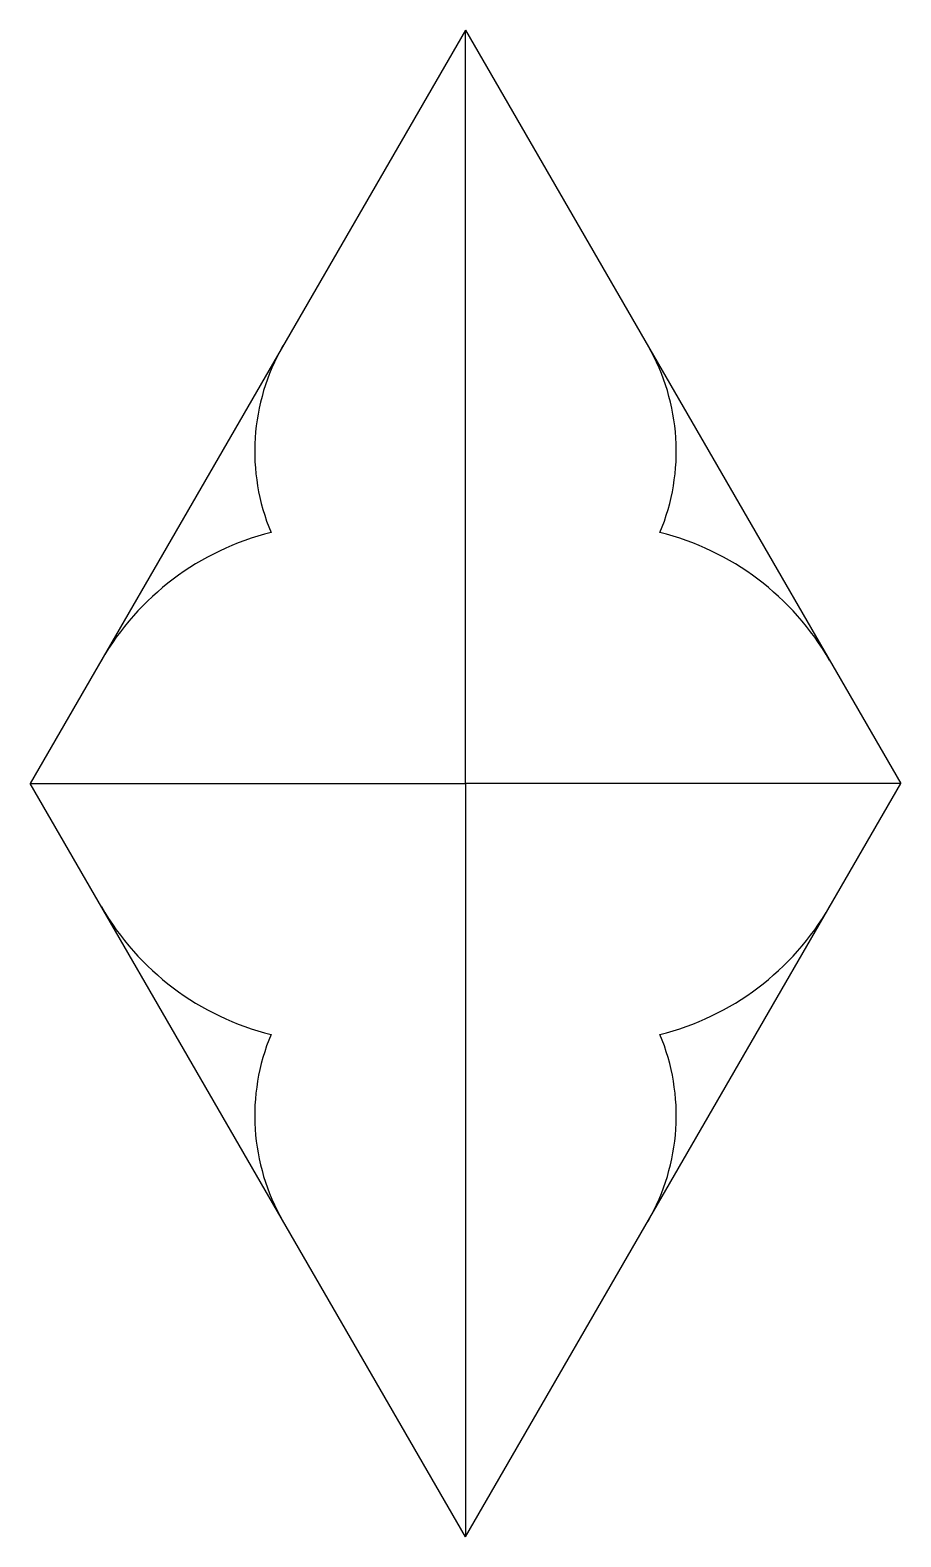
# Model space of a CAD drawing. Extents: x -20 to 20, y -34.6 to 34.6.
import ezdxf

# ---------------------------------------------------------------- set-up
doc = ezdxf.new("R2010")
doc.units = 0
doc.layers.add('MODELSKETCH_VISIBLE', color=7, linetype='CONTINUOUS')

msp = doc.modelspace()

# ---------------------------------------------------------------- linework, layer by layer
at = {"layer": 'MODELSKETCH_VISIBLE'}
for p, q in [((0, 34.641), (-20, 0)), ((0, 0), (0, 34.641)), ((0, 34.641), (20, 0)), ((0, 0), (0, 34.641)), ((-20, 0), (0, 0)), ((-20, 0), (0, 0)), ((0, -34.641), (-20, 0)), ((20, 0), (0, 0)), ((0, 0), (0, -34.641)), ((0, 0), (0, -34.641)), ((20, 0), (0, 0)), ((0, -34.641), (20, 0))]:
    msp.add_line(p, q, dxfattribs=at)
for centre, radius, start, end in [((0, 15.276), 9.683, 150, 202.67858), ((0, 15.276), 9.683, 337.32142, 30), ((-5.901, -0.589), 12.504, 104.03744, 150), ((5.901, -0.589), 12.504, 30, 75.96256), ((-5.901, 0.589), 12.504, 210, 255.96256), ((5.901, 0.589), 12.504, 284.03744, 330), ((0, -15.276), 9.683, 157.32142, 210), ((0, -15.276), 9.683, 330, 22.67858)]:
    msp.add_arc(centre, radius, start, end, dxfattribs=at)

doc.saveas('drawing.dxf')
